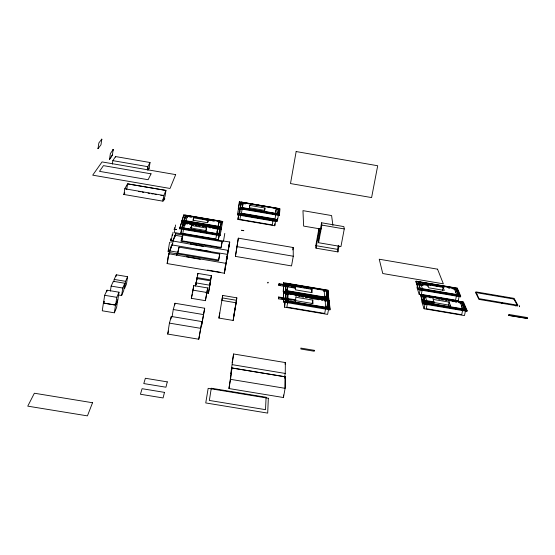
<?xml version="1.0" encoding="UTF-8"?>
<svg xmlns="http://www.w3.org/2000/svg" width="555" height="555" viewBox="0 0 555 555"><rect width="100%" height="100%" fill="white"/><g stroke="black" fill="none" stroke-linecap="round" stroke-linejoin="round"><path stroke-width="0.83" d="M501.72 303.301L501.685 303.675L501.713 303.092M324.266 299.506L324.717 297.091L324.092 289.974L287.795 283.841L287.33 293.269M325.612 308.524L325.188 299.811L287.983 293.533L287.955 300.907L286.845 307.088L324.696 313.45L325.501 309.135M508.9 314.824L508.921 315.441L527.035 318.514L527.201 317.536L509.025 314.477M508.879 315.101L508.956 315.448M509.129 314.761L509.081 315.15M286.72 291.181L287.795 283.841M286.879 301.081L286.886 300.345M327.186 299.957L327.637 297.549L326.95 290.272L285.631 283.286L285.603 291.611L285.804 283.765L285.672 284.521L288.205 284.944M284.569 301.774L284.507 307.144L327.61 314.394L328.844 307.789L328.116 300.144L285.763 292.998L285.742 301.649L285.95 293.422L327.492 300.428L328.054 308.774L327.492 300.428M231.921 368.007L285.208 376.831L285.103 388.354L283.459 397.526L228.958 388.542L231.934 367.944L285.235 376.769L285.138 388.32L230.54 379.342L231.934 367.944M284.514 377.483L285.249 373.446L285.346 362.568L233.613 353.979L232.122 362.803M515.824 306.055L515.838 305.472M283.459 397.526L283.487 395.007M283.397 302.024L283.667 292.388L329.143 300.061L330.024 309.066L329.878 309.85L283.397 302.024L283.667 292.388M283.314 291.868L283.577 282.689L327.95 290.189L328.782 298.75L328.643 299.52L283.314 291.868L283.577 282.689M527.236 317.869L527.215 318.147M227.266 255.127L227.585 254.384L225.961 263.791M288.489 300.498L278.471 298.812L278.693 296.987L295.371 299.797L295.17 301.622M278.839 285.381L279.054 283.647L295.177 286.366L295.184 286.984L294.982 288.114L278.839 285.381L278.853 284.777L280.552 285.062M278.471 298.812L278.693 296.987M279.054 283.647L279.04 284.25L295.184 286.984M239.406 201.722L238.296 208.465L279.47 215.527L279.789 208.666L239.406 201.722L239.288 202.415L241.814 202.852M279.47 215.527L279.789 208.666M240.114 208.645L239.385 213.224L277.583 219.766L278.624 213.828L278.804 208.597L241.203 202.131L240.641 205.468M241.37 202.519L240.454 208.298L277.944 214.729L278.249 208.853L241.37 202.519L241.252 203.213L245.442 203.928M277.944 214.729L278.249 208.853M277.583 219.766L277.632 218.427M276.869 221.632L276.994 220.952L237.533 214.195L237.415 214.875L276.869 221.632L276.938 219.905M276.994 220.952L277.056 219.232M276.196 208.278L275.981 213.398L275.009 218.941L241.467 213.189L243.166 202.603L276.196 208.278L276.099 208.826M238.733 214.285L237.915 219.433L274.767 225.739L274.857 223.762M240.003 211.386L239.482 214.702L275.412 220.855L275.481 219.169M273.268 218.573L272.283 224.941L239.92 219.398L240.905 213.543M264.936 208.007L264.749 210.4L249.479 207.778L249.785 205.405L264.936 208.007L264.541 210.29M224.317 272.283L224.373 273.226L229.173 245.254M228.202 250.798L229.506 243.256M168.644 253.996L169.275 252.518L218.406 260.885L219.731 254.051L179.043 247.142L177.1 254.419M172.917 241.321L173.659 239.538M227.501 253.406L227.314 254.821M230.769 373.654L233.613 353.979M501.734 303.301L501.789 302.836M225.275 266.233L225.073 267.753M172.473 245.56L172.952 241.009L203.449 246.489M236.18 302.801L236.825 297.834L222.715 295.461L218.92 318.07L233.162 320.45L236.18 302.801L221.889 300.401L222.715 295.461M267.892 282.988L268.037 282.224L267.905 282.904M516.046 305.659L516.06 305.319M233.162 320.45L233.849 315.289M98.11 148.109L98.034 148.678L98.332 148.282M101.725 139.694L101.801 139.125L98.852 142.954L98.041 148.678L100.996 144.765L101.801 139.125L101.516 139.506M113.116 150.1L113.192 149.524L110.376 153.589L109.536 159.403L112.367 155.254L113.192 149.524L112.915 149.926M109.612 158.82L109.529 159.403L112.443 154.679M112.332 164.127L112.838 160.638L115.558 156.559L150.017 162.511L149.149 168.227L148.282 169.913M115.475 157.134L115.558 156.559M104.09 301.531L103.41 303.016L102.266 310.793L114.372 312.819L116.599 307.505L117.743 299.825L115.53 305.042L114.372 312.819M103.514 303.099L104.659 295.295L107.018 290.189L118.999 292.201L117.847 299.908L115.634 305.125L103.514 303.099L104.187 301.615M106.768 291.902L107.018 290.189M123.952 194.486L124.799 188.749L127.56 183.837L165.952 190.434L165.078 196.068L162.962 201.174L123.952 194.486L124.743 193.057M124.792 188.776L163.843 195.478L165.952 190.434L127.553 183.871L126.72 189.484M110.403 291.077L111.146 286.089L113.324 281.316L124.792 283.244L123.682 290.64L121.635 295.517L118.319 294.962M113.831 281.871L114.191 279.415L116.3 274.808L127.574 276.702L126.478 283.98L124.5 288.697L125.603 281.336L127.574 276.702M116.057 276.425L116.3 274.808M115.634 305.125L116.793 297.327L118.999 292.201M121.635 295.517L122.759 288.038L124.792 283.244M235.417 256.396L238.338 238.164L293.186 247.516L293.276 256.216L291.535 265.921L235.417 256.396L238.338 238.164M147.311 170.156L147.838 166.673L150.017 162.511M162.962 201.174L163.85 195.443M169.823 251.727L168.13 251.415L169.573 242.23M172.667 240.384L171.287 240.149L172.667 240.384L170.406 240.599L170.822 238.615M169.275 252.518L168.616 255.376L168.991 254.273M169.254 253.156L171.19 246.33M170.94 242.75L172.23 234.55M172.543 235.424L173.049 232.233M171.204 246.94L171.675 244.866L210.054 251.45M174.423 228.258L174.208 229.61L176.393 229.416L174.214 229.59L174.395 229.055M174.395 229.076L174.61 227.723M239.385 213.224L241.203 202.131M168.248 256.438L167.124 263.486L167.603 263.646L224.373 273.226M171.127 248.127L171.218 247.572M172.362 244.797L172.536 243.68M174.319 232.829L174.818 229.68M175.061 228.133L175.553 224.983M182.408 237.797L181.95 239.26L182.387 236.513L175.116 235.278L174.541 237.762M175.56 233.44L174.887 236.714M175.297 235.424L175.748 232.809L212.801 239.177M221.473 228.563L220.044 235.674L179.584 228.778L181.776 221.785L221.473 228.563L221.362 229.236L219.669 228.951M222.722 221.466L221.348 228.292L181.762 221.535L183.865 214.82L222.722 221.466L222.611 222.125L220.918 221.84M179.584 228.778L181.776 221.785M176.691 255.383L176.941 253.822M219.329 234.925L218.323 239.788L180.791 233.398L181.714 227.578L183.462 222.215L220.425 228.521M181.762 221.535L183.865 214.82M219.884 228.778L218.635 234.862L181.797 228.577L183.622 222.59L219.884 228.778L219.766 229.451L212.183 228.16M177.614 254.662L179.043 247.142M182.553 227.911L183.462 222.215M221.161 224.615L221.688 221.431L185.509 215.25L183.837 220.384L182.935 226.086L183.781 223.45M181.797 228.577L183.622 222.59M221.147 221.729L219.953 227.571L183.899 221.41L185.654 215.659L221.147 221.729L221.036 222.388L218.503 221.958M184.621 220.834L185.509 215.25M183.899 221.41L185.654 215.659M221.32 246.628L222.146 241.661L182.873 234.98L181.943 240.78L221.181 247.454M237.915 219.433L239.691 208.631L239.42 210.241M167.693 334.054L169.435 323.121L171.308 316.461L201.951 321.581L198.766 339.223L167.693 334.054L168.533 331.023M184.961 225.351L185.127 224.282M185.21 223.748L185.384 222.68L217.851 228.216L216.852 234.092M185.439 222.881L187.389 215.722L219.169 221.154L218.191 226.898M170.912 318.945L171.308 316.461M187.056 217.817L187.389 215.722M172.085 316.856L173.257 309.517L175.012 303.266L204.691 308.24L201.645 325.147L204.691 308.24M174.756 304.875L175.012 303.266M191.107 228.5L191.586 225.524L206.481 228.063L206.12 230.297M193.244 220.418L193.653 217.865L208.201 220.356L207.924 222.049M501.893 303.328L501.963 302.884M191.329 298.312L193.764 285.617L207.695 287.962L205.399 300.671L191.329 298.312L192.259 294.504M192.571 292.929L192.842 291.306M193.105 289.682L193.764 285.617M195.416 286.102L196.983 278.554L210.657 280.865L208.43 293.262L205.995 292.853M195.728 284.771L197.92 273.407L211.4 275.682L210.095 283.556M195.943 284.944L196.983 278.554M197.018 278.922L197.275 277.347M197.531 275.766L197.92 273.407M205.614 232.059L206.481 228.063M237.415 214.875L239.455 202.797M198.766 339.223L201.951 321.581M205.399 300.671L207.695 287.962M217.359 230.512L217.185 231.574L217.407 230.526M217.713 228.389L219.169 221.154M211.4 275.682L209.214 287.858L210.657 280.865M208.43 293.262L209.762 285.201L195.943 282.877M218.635 234.862L218.753 234.175L181.901 227.89M219.953 227.571L220.064 226.898L184.01 220.737M218.323 239.788L220.619 227.696M220.196 229.083L221.688 221.431M220.044 235.674L220.162 234.987L179.695 228.091M221.348 228.292L221.459 227.619L181.867 220.855M228.549 247.488L229.721 242.015L229.638 242.507M219.731 254.051L218.739 260.038L178.093 253.142M223.492 241.203L224.796 233.377M227.3 255.217L226.711 258.214M218.92 318.07L219.78 312.93M226.808 259.116L226.669 259.92L226.156 259.83M238.296 208.465L238.414 207.757L279.595 214.827M238.518 208.52L238.636 207.854M240.266 209.728L240.377 209.055M240.454 208.298L240.572 207.591L278.062 214.029M239.482 214.702L239.6 214.022L275.53 220.182L275.412 220.855M240.697 214.369L240.87 213.314M242.244 208.076L243.166 202.603M224.907 268.78L224.504 270.986M249.528 206.932L249.785 205.405M233.988 314.456L236.825 297.834M233.502 317.862L236.506 300.297L222.305 297.924M226.045 263.32L228.167 251.249L227.696 251.235M228.958 388.542L230.547 379.273M224.498 272.533L225.982 263.923L225.496 263.909M275.523 212.1L275.911 209.915M274.767 225.739L275.773 220.016L238.886 213.689M277.93 213.578L278.367 211.087M227.106 256.105L226.718 258.186M285.124 292.86L285.554 290.445L327.637 297.549M292.762 249.889L293.186 247.516M285.478 294.615L285.763 292.998M285.95 293.422L285.811 294.192L288.35 294.622M284.507 307.144L285.693 300.526L328.844 307.789M287.004 298.999L287.983 293.533M294.976 287.497L295.177 286.366M295.017 288.177L295.315 286.526L311.945 289.335L312.132 292.651L295.364 289.821L295.315 286.526M295.163 300.963L295.371 299.797M285.055 364.163L285.346 362.568M284.937 378.406L285.235 376.769M339.015 246.17L337.933 251.915L315.989 248.168L315.795 245.629L318.938 228.48L321.463 228.91M315.989 248.168L319.153 230.901L318.938 228.48M321.588 222.784L318.376 240.294L318.577 242.722L340.95 246.545L344.26 228.944L343.871 226.606L321.588 222.784L321.817 225.094L318.577 242.722M311.334 292.638L311.945 289.335M312.167 303.474L312.791 300.089L295.711 297.209L295.766 300.685L312.992 303.592L312.791 300.089M323.87 291.16L324.092 289.974M326.874 298.576L326.347 290.619L326.874 298.576L286.442 291.757M324.959 301.025L325.188 299.811M325.896 298.077L326.95 290.272M328.643 299.52L327.95 290.189M328.116 300.144L326.902 306.631L325.244 306.353M337.933 251.915L337.586 249.348L338.349 245.268M329.878 309.85L329.143 300.061M222.146 241.661L220.911 248.023L180.902 241.231L182.387 236.52M228.75 246.358L228.244 250.388L190.337 243.881M228.986 245.171L229.721 242.015L199.911 237.214M226.586 258.866L226.19 260.815M415.952 281.864L416.097 281.163L457.306 288.163L460.706 296.106L460.553 296.821L418.519 289.689L415.952 281.864L421.002 282.717M416.805 283.314L416.666 283.98L418.754 284.333L418.886 283.667L416.805 283.314L416.097 281.163M416.992 283.882L416.854 284.548L418.942 284.902L419.081 284.236L416.992 283.882L418.519 289.689M417.52 285.09L416.999 287.656L419.198 294.4L458.187 301.004L459.457 294.989L456.585 288.239L418.206 281.718L420.433 289.453L418.387 282.162L456.037 288.565L458.867 295.232L458.714 295.947L421.287 289.599M419.344 286.664L420.246 282.231L453.955 287.962L456.723 294.566L455.544 300.179L421.3 294.372L422.445 288.746L420.94 284.292L427.947 285.485L428.765 287.795L444.326 290.438L443.119 287.358L427.683 284.736L427.558 285.832M423.09 285.61L420.752 285.208L420.246 282.231M420.752 285.208L420.94 284.292M419.198 294.4L420.419 288.364L459.457 294.989M420.641 295.544L420.787 294.823L463.453 302.052L467.095 310.571L466.942 311.306L423.396 303.939L420.641 295.544L423.201 295.981M422.195 299.207L421.724 301.531L424.082 308.76L464.466 315.587L465.784 309.371L462.697 302.128L422.972 295.399L422.667 296.918M228.369 248.245L228.487 247.669M423.139 295.801L425.345 303.585L424.776 300.796C429.549 301.663 424.901 302.975 422.626 301.518L422.764 300.824L424.943 301.192L424.804 301.885M420.787 294.823L422.424 300.9L424.568 301.844L428.099 302.225M423.396 303.939L422.764 300.824M424.256 299.908L425.075 295.898L459.97 301.816L462.939 308.892L462.697 310.058M424.568 301.844L424.741 300.574L422.972 295.399M427.947 285.485L427.676 286.165M424.082 308.76L425.359 302.524L465.784 309.371M425.075 295.898L426.677 300.63L426.649 302.073M450.07 307.012L450.403 305.41L426.885 301.247L426.691 302.204L426.649 300.768L424.575 300.179L424.36 301.226L425.13 303.62M433.788 302.78L433.975 301.865L433.087 299.381L449.106 302.093L450.403 305.41M434.003 303.398L434.197 302.489M442.481 290.438L443.119 287.358M448.44 305.278L449.106 302.093M453.726 289.072L453.955 287.962M458.714 295.947L455.891 289.266L456.037 288.565M455.697 292.443L456.585 288.239M460.553 296.821L457.16 288.864L457.306 288.163M459.727 302.961L459.97 301.816M461.573 307.449L462.697 302.128M466.942 311.306L463.3 302.773L463.453 302.052M462.572 310.633L461.711 314.699L426.247 308.705L427.44 302.884L426.885 301.247M501.762 303.127L501.72 303.051M476.454 294.136L475.836 291.861L514.041 298.354L517.898 305.264L479.034 298.666L476.863 294.053L476.724 294.719M217.851 228.216L215.805 238.976L182.845 233.364L183.712 227.932L185.384 222.68M195.769 284.854L196.116 283.425M208.201 220.356L207.605 222.735L192.946 220.231L193.653 217.865M175.352 234.009L175.748 232.809M527.181 318.272L508.97 315.4M519.397 305.888L519.397 306.721L519.556 305.978M191.586 225.524L190.851 228.001L205.856 230.561M182.873 234.98L175.616 233.822M167.124 263.486L167.353 262.793M180.791 233.398L181.679 230.644M167.541 262.224L168.671 253.677L200.3 259.338M173.202 240.412L174.86 235.48M169.566 251.158L171.058 247.343M173.757 239.247L175.116 235.278M168.123 251.436L168.935 249.056M171.328 246.587L171.675 244.866M171.238 246.191L171.474 245.532M170.406 240.599L170.607 240.01M123.952 194.458L124.75 193.029M424.783 301.83L428.973 302.17M196.706 249.417L227.585 254.384M220.134 272.221L207.473 270.07M169.435 323.121L200.563 328.317M232.309 364.67L285.249 373.446M285.298 289.779L287.726 290.189M324.148 296.342L325.764 296.613M285.742 290.848L327.02 297.813M283.452 291.104L328.782 298.75M196.9 277.604L210.525 279.907M283.529 293.158L287.74 293.873M326.472 300.401L328.997 300.831M295.135 295.766L296.828 296.051M298.528 296.335L300.22 296.627M301.913 296.911L303.613 297.196M305.305 297.48L307.005 297.771M309.544 298.195L318.868 299.769M321.414 300.2L323.107 300.484M324.807 300.768L327.346 301.199M278.679 297.64L295.378 300.456M281.822 298.722L285.991 299.423M287.656 299.7L289.328 299.984M290.161 300.775L291.833 301.06M285.88 300.865L328.199 307.99M283.536 301.233L330.024 309.066M192.661 290.099L206.758 292.471M114.191 279.415L125.603 281.336M111.146 286.089L122.759 288.038M104.659 295.295L116.793 297.327M173.257 309.517L203.394 314.56M103.41 303.016L115.53 305.042M190.282 227.335L191.919 227.612M181.714 227.578L219.287 233.981M175.061 229.166L176.393 229.416M237.068 246.656L293.276 256.216M454.635 288.433L457.16 288.864M418.241 282.87L420.752 283.293M422.424 283.577L424.103 283.862M425.775 284.146L427.447 284.431M429.119 284.715L430.791 284.999M432.463 285.284L434.142 285.568M435.814 285.853L437.486 286.137M439.158 286.422L440.83 286.706M442.508 286.99L444.18 287.275M448.364 287.983L450.036 288.267M451.708 288.551L455.891 289.266M420.745 283.723L427.745 284.916M420.565 284.639L422.896 285.041M420.579 288.739L458.867 295.232M418.664 288.975L460.706 296.106M169.816 250.909L177.454 252.206M460.74 302.343L463.3 302.773M427.232 297.244L422.757 296.474L423.937 300.019M428.724 297.487L430.618 297.813M432.019 298.042L433.67 298.319M438.526 299.145L440.198 299.429M441.627 299.679L443.556 299.998M445.013 300.255L446.914 300.567M448.405 300.831L450.098 301.115M451.763 301.386L453.484 301.691M455.114 301.955L456.876 302.267M458.465 302.524L462.475 303.203L465.555 310.46L463.182 310.058M426.677 300.63L433.975 301.865M422.563 300.206L424.741 300.574M429.723 302.135L422.424 300.9L424.686 301.837L424.596 301.268M431.346 302.406L433.774 302.822M423.548 303.203L467.095 310.571M425.137 303.627L436.244 305.5M437.035 305.638L449.716 307.782M450.507 307.914L462.329 309.912M283.445 283.438L327.811 290.938M289.89 285.228L291.583 285.52M293.269 285.804L294.962 286.089M296.647 286.373L298.34 286.657M300.026 286.942L301.719 287.226M303.405 287.518L305.097 287.802M306.783 288.087L308.469 288.371M310.162 288.655L311.848 288.94M323.669 290.938L326.208 291.368M283.099 285.492L288.184 286.352M291.576 286.921L293.276 287.212M242.112 202.575L243.811 202.873M245.511 203.165L247.211 203.456M258.255 205.35L259.955 205.641M261.655 205.933L263.354 206.224M277.986 209.069L279.664 209.353M276.452 209.256L278.131 209.547M240.391 207.265L278.624 213.828M240.176 208.576L238.497 208.292L238.386 208.957L240.912 209.388M138.66 191.503L140.366 191.794M142.066 192.085L143.773 192.377M148.046 193.147L149.746 193.438M151.446 193.695L153.145 194.021M154.852 194.278L156.559 194.576M160.825 195.304L162.525 195.631M321.817 225.094L344.26 228.944M163.17 198.461L164.828 198.745L164.335 199.925L162.67 199.64M320.311 228.944L303.62 226.086L302.961 210.643L331.599 215.562L332.903 225.455M319.153 230.901L320.846 231.192M183.76 215.486L187.985 216.207M185.55 216.325L188.083 216.755M189.775 217.047L191.468 217.338M202.45 219.211L204.143 219.502M205.829 219.787L207.521 220.078M209.207 220.37L210.9 220.654M212.586 220.946L214.279 221.237M183.837 220.384L220.599 226.662M181.665 222.465L185.89 223.179M315.795 245.629L337.586 249.348M183.518 223.27L187.729 223.984M189.415 224.275L193.633 224.99M195.318 225.281L197.004 225.566M198.69 225.857L200.376 226.142M202.062 226.433L203.747 226.718M205.433 227.009L207.119 227.293M208.805 227.585L210.498 227.869M186.702 256.639L225.996 263.368M112.838 160.638L147.838 166.673M147.776 167.992L149.149 168.227M430.604 302.468L432.435 302.808M226.669 259.92L226.558 259.421M424.499 300.532L422.903 295.746L462.627 302.482L465.707 309.725L425.29 302.884L424.707 301.15M268.329 398.24L267.704 413.107L205.752 402.944L208.167 388.333L268.329 398.24M266.095 397.262L265.519 409.666L209.353 400.439L211.288 388.236L266.095 397.262M296.155 151.557L290.494 183.559L371.6 197.58L377.698 165.751L296.155 151.557M462.107 302.399L461.954 303.127L464.993 310.294L465.145 309.558L462.107 302.399M167.284 381.875L165.938 387.21L143.787 383.567L145.368 378.267L167.284 381.875M164.481 392.378L163.073 397.949L140.436 394.237L142.087 388.701L164.481 392.378M243.784 230.651L241.536 230.256L243.728 230.713M92.539 402.736L87.433 415.875L27.75 406.149L34.375 393.231L92.539 402.736M175.678 174.624L170.031 188.457L92.706 175.165L102.037 161.921L175.678 174.624M151.057 173.833L148.123 179.723L99.498 171.356L103.445 165.633L151.057 173.833M314.227 350.316L300.845 348.082L300.865 349.026L314.283 351.26L314.227 350.316M437.541 269.168L379.238 259.22L382.77 273.532L443.355 283.834L437.541 269.168M513.888 299.055L475.69 292.561L478.882 299.381L517.739 305.971L513.888 299.055"/></g></svg>
